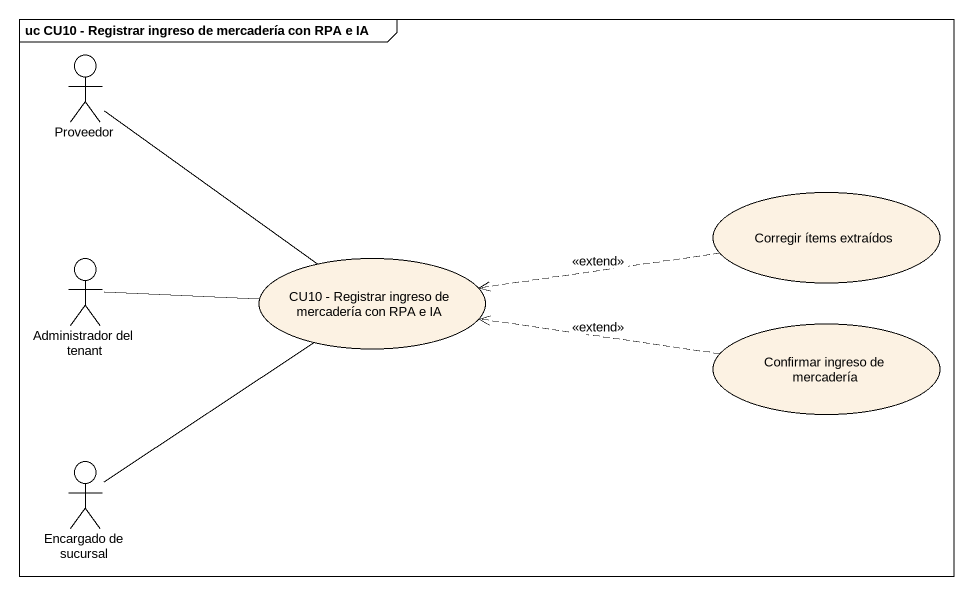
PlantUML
@startuml
mainframe uc CU10 - Registrar ingreso de mercadería con RPA e IA
actor Proveedor
usecase "Corregir ítems extraídos" as Corregir_ítems_extraídos
actor "Administrador del tenant" as Administrador_del_tenant
usecase "CU10 - Registrar ingreso de mercadería con RPA e IA" as CU10_Registrar_ingreso_de
usecase "Confirmar ingreso de mercadería" as Confirmar_ingreso_de
actor "Encargado de sucursal" as Encargado_de_sucursal
Proveedor -- CU10_Registrar_ingreso_de
Corregir_ítems_extraídos .left.> CU10_Registrar_ingreso_de : <<extend>>
Administrador_del_tenant -right- CU10_Registrar_ingreso_de
Confirmar_ingreso_de .left.> CU10_Registrar_ingreso_de : <<extend>>
Encargado_de_sucursal -up- CU10_Registrar_ingreso_de
@enduml
